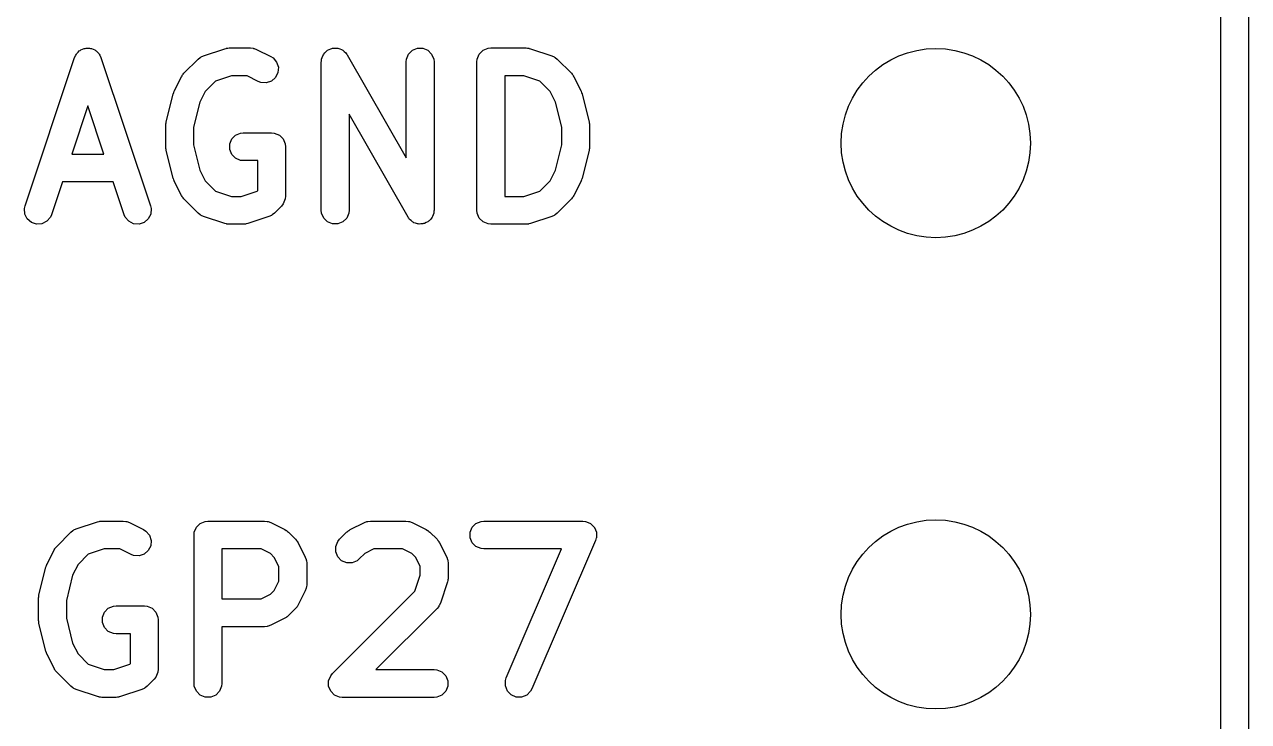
# Model space of a CAD drawing. Extents: x 100 to 226, y -132 to -42.
# Drawn here: x 213.37 to 219.97, y -72.59 to -68.83 of the extents above; entities that cross this region are included whole.
import ezdxf

# ---------------------------------------------------------------- set-up
doc = ezdxf.new("R2010")
doc.units = 0
doc.layers.add('BLACK', color=7, linetype='CONTINUOUS')

msp = doc.modelspace()

# ---------------------------------------------------------------- linework, layer by layer
at = {"layer": 'BLACK', "linetype": 'CONTINUOUS'}
for p, q in [((219.96625, -50.32375), (219.96625, -101.32375)), ((219.81625, -101.24875), (219.81625, -50.39875)), ((213.652953, -68.990062), (213.660057, -68.983899)), ((213.660057, -68.983899), (213.66622, -68.976795)), ((213.66622, -68.976795), (213.671013, -68.974398)), ((213.671013, -68.974398), (213.675061, -68.970888)), ((213.675061, -68.970888), (213.683982, -68.967914)), ((213.683982, -68.967914), (213.692393, -68.963709)), ((213.692393, -68.963709), (213.697737, -68.963329)), ((213.697737, -68.963329), (213.702823, -68.961634)), ((213.702823, -68.961634), (213.712203, -68.9623)), ((213.712203, -68.9623), (213.721583, -68.961634)), ((213.721583, -68.961634), (213.726668, -68.963329)), ((213.726668, -68.963329), (213.732013, -68.963709)), ((213.732013, -68.963709), (213.740422, -68.967913)), ((213.740422, -68.967913), (213.749346, -68.970888)), ((213.749346, -68.970888), (213.753394, -68.974399)), ((213.753394, -68.974399), (213.758186, -68.976795)), ((213.758186, -68.976795), (213.764347, -68.983898)), ((213.764347, -68.983898), (213.771453, -68.990062)), ((214.336104, -69.002989), (214.45039, -68.964894)), ((214.45039, -68.964894), (214.457643, -68.963244)), ((214.457643, -68.963244), (214.459475, -68.962486)), ((214.459475, -68.962486), (214.462129, -68.962224)), ((214.462129, -68.962224), (214.464727, -68.961634)), ((214.464727, -68.961634), (214.466701, -68.961774)), ((214.466701, -68.961774), (214.474107, -68.961045)), ((214.474107, -68.961045), (214.588393, -68.961045)), ((214.588393, -68.961045), (214.603025, -68.962486)), ((214.603025, -68.962486), (214.605514, -68.963517)), ((214.605514, -68.963517), (214.608202, -68.963708)), ((214.608202, -68.963708), (214.621934, -68.968963)), ((214.621934, -68.968963), (214.698124, -69.007058)), ((214.990226, -68.987326), (214.996336, -68.979437)), ((214.996336, -68.979437), (215.000489, -68.977063)), ((215.000489, -68.977063), (215.003868, -68.973685)), ((215.003868, -68.973685), (215.01308, -68.969868)), ((215.01308, -68.969868), (215.021745, -68.964918)), ((215.021745, -68.964918), (215.026488, -68.964315)), ((215.026488, -68.964315), (215.030904, -68.962486)), ((215.030904, -68.962486), (215.040878, -68.962486)), ((215.040878, -68.962486), (215.050775, -68.961228)), ((215.050775, -68.961228), (215.055387, -68.962486)), ((215.055387, -68.962486), (215.060168, -68.962486)), ((215.060168, -68.962486), (215.069383, -68.966303)), ((215.069383, -68.966303), (215.079007, -68.968928)), ((215.079007, -68.968928), (215.082787, -68.971855)), ((215.082787, -68.971855), (215.087204, -68.973685)), ((215.087204, -68.973685), (215.094254, -68.980735)), ((215.094254, -68.980735), (215.102144, -68.986845)), ((215.440319, -68.994377), (215.461011, -68.973685)), ((215.461011, -68.973685), (215.488047, -68.962486)), ((215.488047, -68.962486), (215.517311, -68.962486)), ((215.517311, -68.962486), (215.544347, -68.973685)), ((215.544347, -68.973685), (215.565039, -68.994377)), ((215.821271, -68.994377), (215.841963, -68.973685)), ((215.841963, -68.973685), (215.868999, -68.962486)), ((215.868999, -68.962486), (215.883631, -68.961045)), ((215.883631, -68.961045), (216.074107, -68.961045)), ((216.074107, -68.961045), (216.081512, -68.961774)), ((216.081512, -68.961774), (216.083487, -68.961634)), ((216.083487, -68.961634), (216.086084, -68.962224)), ((216.086084, -68.962224), (216.088739, -68.962486)), ((216.088739, -68.962486), (216.09057, -68.963244)), ((216.09057, -68.963244), (216.097824, -68.964894)), ((216.097824, -68.964894), (216.21211, -69.002989)), ((213.374385, -69.812328), (213.641052, -69.012328)), ((213.641052, -69.012328), (213.647046, -68.998903)), ((213.647046, -68.998903), (213.650556, -68.994855)), ((213.650556, -68.994855), (213.652953, -68.990062)), ((213.771453, -68.990062), (213.773849, -68.994855)), ((213.773849, -68.994855), (213.77736, -68.998903)), ((213.77736, -68.998903), (213.783354, -69.012328)), ((213.783354, -69.012328), (214.05002, -69.812328)), ((214.230598, -69.097297), (214.306788, -69.021107)), ((214.306788, -69.021107), (214.318153, -69.011779)), ((214.318153, -69.011779), (214.320645, -69.010746)), ((214.320645, -69.010746), (214.322679, -69.008983)), ((214.322679, -69.008983), (214.336104, -69.002989)), ((214.698124, -69.007058), (214.710567, -69.01489)), ((214.710567, -69.01489), (214.72974, -69.036998)), ((214.72974, -69.036998), (214.738994, -69.064759)), ((214.970536, -69.036045), (214.970906, -69.032281)), ((214.970536, -69.836045), (214.970536, -69.036045)), ((214.970719, -69.030806), (214.97124, -69.028895)), ((214.970906, -69.032281), (214.970719, -69.030806)), ((214.97124, -69.028895), (214.971977, -69.021413)), ((214.971977, -69.021413), (214.975794, -69.012197)), ((214.975794, -69.012197), (214.978419, -69.002574)), ((214.978419, -69.002574), (214.981346, -68.998793)), ((214.981346, -68.998793), (214.983176, -68.994377)), ((214.983176, -68.994377), (214.990226, -68.987326)), ((215.102144, -68.986845), (215.106496, -68.992977)), ((215.106496, -68.992977), (215.107896, -68.994377)), ((215.107896, -68.994377), (215.108465, -68.995751)), ((215.108465, -68.995751), (215.110654, -68.998835)), ((215.110654, -68.998835), (215.427679, -69.553628)), ((215.427679, -69.036045), (215.42912, -69.021413)), ((215.427679, -69.553628), (215.427679, -69.036045)), ((215.42912, -69.021413), (215.440319, -68.994377)), ((215.565039, -68.994377), (215.576238, -69.021413)), ((215.576238, -69.021413), (215.577679, -69.036045)), ((215.577679, -69.036045), (215.577679, -69.836045)), ((215.808631, -69.036045), (215.810072, -69.021413)), ((215.808631, -69.836045), (215.808631, -69.036045)), ((215.810072, -69.021413), (215.821271, -68.994377)), ((216.21211, -69.002989), (216.225535, -69.008983)), ((216.225535, -69.008983), (216.22757, -69.010748)), ((216.22757, -69.010748), (216.230061, -69.01178)), ((216.230061, -69.01178), (216.241426, -69.021107)), ((216.241426, -69.021107), (216.317616, -69.097297)), ((214.178454, -69.19298), (214.216549, -69.116789)), ((214.216549, -69.116789), (214.220513, -69.110489)), ((214.220513, -69.110489), (214.221271, -69.108662)), ((214.221271, -69.108662), (214.222959, -69.106605)), ((214.222959, -69.106605), (214.224381, -69.104346)), ((214.224381, -69.104346), (214.225879, -69.103046)), ((214.225879, -69.103046), (214.230598, -69.097297)), ((214.486277, -69.111045), (214.400334, -69.139692)), ((214.570688, -69.111045), (214.486277, -69.111045)), ((214.631042, -69.141222), (214.570688, -69.111045)), ((214.73692, -69.093949), (214.723833, -69.120124)), ((214.738994, -69.064759), (214.73692, -69.093949)), ((216.061937, -69.111045), (215.958631, -69.111045)), ((215.958631, -69.111045), (215.958631, -69.761045)), ((216.147879, -69.139692), (216.061937, -69.111045)), ((216.317616, -69.097297), (216.322336, -69.103047)), ((216.322336, -69.103047), (216.323833, -69.104346)), ((216.323833, -69.104346), (216.325252, -69.1066)), ((216.325252, -69.1066), (216.326944, -69.108662)), ((216.326944, -69.108662), (216.327702, -69.110494)), ((216.327702, -69.110494), (216.331665, -69.116789)), ((216.331665, -69.116789), (216.36976, -69.19298)), ((214.400334, -69.139692), (214.34527, -69.194756)), ((214.644774, -69.146477), (214.631042, -69.141222)), ((214.673964, -69.148551), (214.644774, -69.146477)), ((214.701725, -69.139297), (214.673964, -69.148551)), ((214.723833, -69.120124), (214.701725, -69.139297)), ((216.202943, -69.194756), (216.147879, -69.139692)), ((214.134679, -69.360711), (214.172775, -69.20833)), ((214.172775, -69.20833), (214.17316, -69.20725)), ((214.17316, -69.20725), (214.173199, -69.206712)), ((214.173199, -69.206712), (214.175523, -69.200636)), ((214.175523, -69.200636), (214.177722, -69.194485)), ((214.177722, -69.194485), (214.178044, -69.194049)), ((214.178044, -69.194049), (214.178454, -69.19298)), ((214.34527, -69.194756), (214.3163, -69.252696)), ((216.231913, -69.252695), (216.202943, -69.194756)), ((216.36976, -69.19298), (216.370169, -69.194049)), ((216.370169, -69.194049), (216.370492, -69.194485)), ((216.370492, -69.194485), (216.37269, -69.200636)), ((216.37269, -69.200636), (216.375015, -69.206712)), ((216.375015, -69.206712), (216.375053, -69.20725)), ((216.375053, -69.20725), (216.375439, -69.20833)), ((216.375439, -69.20833), (216.413535, -69.360712)), ((213.712202, -69.273215), (213.625783, -69.532473)), ((213.798622, -69.532473), (213.712202, -69.273215)), ((214.3163, -69.252696), (214.28244, -69.388137)), ((216.265774, -69.388137), (216.231913, -69.252695)), ((214.13244, -69.378902), (214.132691, -69.376348)), ((214.13244, -69.493188), (214.13244, -69.378902)), ((214.132529, -69.375256), (214.133338, -69.369781)), ((214.132691, -69.376348), (214.132529, -69.375256)), ((214.133338, -69.369781), (214.133881, -69.36427)), ((214.133881, -69.36427), (214.134303, -69.363249)), ((214.134303, -69.363249), (214.134679, -69.360711)), ((215.437561, -69.873255), (215.120536, -69.318461)), ((215.120536, -69.318461), (215.120536, -69.836045)), ((216.413535, -69.360712), (216.41391, -69.363248)), ((216.41391, -69.363248), (216.414333, -69.36427)), ((216.414333, -69.36427), (216.414875, -69.369782)), ((216.414875, -69.369782), (216.415685, -69.375256)), ((216.415685, -69.375256), (216.415522, -69.376348)), ((216.415522, -69.376348), (216.415774, -69.378902)), ((216.415774, -69.378902), (216.415774, -69.493188)), ((214.28244, -69.388137), (214.28244, -69.483952)), ((214.487938, -69.45152), (214.50863, -69.430828)), ((214.50863, -69.430828), (214.535666, -69.419629)), ((214.535666, -69.419629), (214.550298, -69.418188)), ((214.550298, -69.418188), (214.702679, -69.418188)), ((214.702679, -69.418188), (214.717311, -69.419629)), ((214.717311, -69.419629), (214.744347, -69.430828)), ((214.744347, -69.430828), (214.765039, -69.45152)), ((216.265774, -69.483952), (216.265774, -69.388137)), ((214.132691, -69.495741), (214.13244, -69.493188)), ((214.132529, -69.496834), (214.132691, -69.495741)), ((214.133338, -69.502308), (214.132529, -69.496834)), ((214.133881, -69.50782), (214.133338, -69.502308)), ((214.134303, -69.50884), (214.133881, -69.50782)), ((214.134679, -69.511379), (214.134303, -69.50884)), ((214.172775, -69.66376), (214.134679, -69.511379)), ((214.28244, -69.483952), (214.3163, -69.619392)), ((214.476739, -69.478556), (214.487938, -69.45152)), ((214.476739, -69.50782), (214.476739, -69.478556)), ((214.487938, -69.534856), (214.476739, -69.50782)), ((214.765039, -69.45152), (214.776238, -69.478556)), ((214.776238, -69.478556), (214.777679, -69.493188)), ((214.777679, -69.493188), (214.777679, -69.759854)), ((216.231913, -69.619393), (216.265774, -69.483952)), ((216.413535, -69.511378), (216.375439, -69.66376)), ((216.41391, -69.508841), (216.413535, -69.511378)), ((216.414333, -69.50782), (216.41391, -69.508841)), ((216.414875, -69.502307), (216.414333, -69.50782)), ((216.415685, -69.496834), (216.414875, -69.502307)), ((216.415774, -69.493188), (216.415522, -69.495741)), ((216.415522, -69.495741), (216.415685, -69.496834)), ((213.625783, -69.532473), (213.798622, -69.532473)), ((214.50863, -69.555548), (214.487938, -69.534856)), ((214.535666, -69.566747), (214.50863, -69.555548)), ((214.550298, -69.568188), (214.535666, -69.566747)), ((214.627679, -69.568188), (214.550298, -69.568188)), ((214.627679, -69.728788), (214.627679, -69.568188)), ((214.3163, -69.619392), (214.34527, -69.677332)), ((216.202943, -69.677332), (216.231913, -69.619393)), ((213.575783, -69.682473), (213.516687, -69.859762)), ((213.848622, -69.682473), (213.575783, -69.682473)), ((213.907718, -69.859762), (213.848622, -69.682473)), ((214.17316, -69.664839), (214.172775, -69.66376)), ((214.173199, -69.665378), (214.17316, -69.664839)), ((214.175523, -69.671453), (214.173199, -69.665378)), ((214.177722, -69.677605), (214.175523, -69.671453)), ((214.178044, -69.67804), (214.177722, -69.677605)), ((214.178454, -69.67911), (214.178044, -69.67804)), ((214.216549, -69.7553), (214.178454, -69.67911)), ((214.34527, -69.677332), (214.400335, -69.732398)), ((216.147878, -69.732398), (216.202943, -69.677332)), ((216.36976, -69.67911), (216.331665, -69.7553)), ((216.370169, -69.67804), (216.36976, -69.67911)), ((216.370492, -69.677605), (216.370169, -69.67804)), ((216.37269, -69.671453), (216.370492, -69.677605)), ((216.375015, -69.665378), (216.37269, -69.671453)), ((216.375053, -69.664839), (216.375015, -69.665378)), ((216.375439, -69.66376), (216.375053, -69.664839)), ((214.220512, -69.761596), (214.216549, -69.7553)), ((214.22127, -69.763426), (214.220512, -69.761596)), ((214.222959, -69.765484), (214.22127, -69.763426)), ((214.224381, -69.767743), (214.222959, -69.765484)), ((214.225879, -69.769042), (214.224381, -69.767743)), ((214.230598, -69.774792), (214.225879, -69.769042)), ((214.306788, -69.850983), (214.230598, -69.774792)), ((214.400335, -69.732398), (214.486277, -69.761045)), ((214.486277, -69.761045), (214.538128, -69.761045)), ((214.538128, -69.761045), (214.624069, -69.732398)), ((214.624069, -69.732398), (214.627679, -69.728788)), ((214.776111, -69.774792), (214.76504, -69.801522)), ((214.776238, -69.774486), (214.776111, -69.774792)), ((214.777679, -69.759854), (214.776238, -69.774486)), ((215.958631, -69.761045), (216.061937, -69.761045)), ((216.061937, -69.761045), (216.147878, -69.732398)), ((216.317617, -69.774791), (216.241426, -69.850983)), ((216.322334, -69.769042), (216.317617, -69.774791)), ((216.323833, -69.767743), (216.322334, -69.769042)), ((216.325254, -69.765484), (216.323833, -69.767743)), ((216.326944, -69.763426), (216.325254, -69.765484)), ((216.327701, -69.761596), (216.326944, -69.763426)), ((216.331665, -69.7553), (216.327701, -69.761596)), ((213.371125, -69.826665), (213.374385, -69.812328)), ((213.3732, -69.855855), (213.371125, -69.826665)), ((214.05002, -69.812328), (214.05328, -69.826665)), ((214.05328, -69.826665), (214.051206, -69.855855)), ((214.755712, -69.812887), (214.717616, -69.850983)), ((214.76504, -69.801522), (214.755712, -69.812887)), ((214.971977, -69.850677), (214.970536, -69.836045)), ((215.120536, -69.836045), (215.119095, -69.850677)), ((215.577496, -69.841284), (215.576974, -69.843194)), ((215.577679, -69.836045), (215.577308, -69.839808)), ((215.577308, -69.839808), (215.577496, -69.841284)), ((215.810072, -69.850677), (215.808631, -69.836045)), ((213.386286, -69.882028), (213.3732, -69.855855)), ((213.408393, -69.901202), (213.386286, -69.882028)), ((213.436156, -69.910456), (213.408393, -69.901202)), ((213.491519, -69.895295), (213.465346, -69.908381)), ((213.510693, -69.873188), (213.491519, -69.895295)), ((213.516687, -69.859762), (213.510693, -69.873188)), ((213.913712, -69.873188), (213.907718, -69.859762)), ((213.932886, -69.895295), (213.913712, -69.873188)), ((213.959059, -69.908382), (213.932886, -69.895295)), ((214.016012, -69.901202), (213.988249, -69.910456)), ((214.038119, -69.882029), (214.016012, -69.901202)), ((214.051206, -69.855855), (214.038119, -69.882029)), ((214.318153, -69.86031), (214.306788, -69.850983)), ((214.320643, -69.861341), (214.318153, -69.86031)), ((214.322679, -69.863107), (214.320643, -69.861341)), ((214.336104, -69.869101), (214.322679, -69.863107)), ((214.45039, -69.907196), (214.336104, -69.869101)), ((214.457643, -69.908845), (214.45039, -69.907196)), ((214.574015, -69.907196), (214.566761, -69.908845)), ((214.6883, -69.869101), (214.574015, -69.907196)), ((214.701726, -69.863107), (214.6883, -69.869101)), ((214.703762, -69.86134), (214.701726, -69.863107)), ((214.706251, -69.86031), (214.703762, -69.86134)), ((214.717616, -69.850983), (214.706251, -69.86031)), ((214.983176, -69.877713), (214.971977, -69.850677)), ((215.003868, -69.898405), (214.983176, -69.877713)), ((215.030904, -69.909604), (215.003868, -69.898405)), ((215.087204, -69.898405), (215.060168, -69.909604)), ((215.107896, -69.877713), (215.087204, -69.898405)), ((215.119095, -69.850677), (215.107896, -69.877713)), ((215.439749, -69.876338), (215.437561, -69.873255)), ((215.440319, -69.877713), (215.439749, -69.876338)), ((215.441718, -69.879112), (215.440319, -69.877713)), ((215.446071, -69.885245), (215.441718, -69.879112)), ((215.453959, -69.891353), (215.446071, -69.885245)), ((215.461011, -69.898405), (215.453959, -69.891353)), ((215.465429, -69.900235), (215.461011, -69.898405)), ((215.469209, -69.903162), (215.465429, -69.900235)), ((215.47883, -69.905786), (215.469209, -69.903162)), ((215.488047, -69.909604), (215.47883, -69.905786)), ((215.521726, -69.907774), (215.517311, -69.909604)), ((215.52647, -69.907172), (215.521726, -69.907774)), ((215.535134, -69.902221), (215.52647, -69.907172)), ((215.544347, -69.898405), (215.535134, -69.902221)), ((215.547725, -69.895026), (215.544347, -69.898405)), ((215.551879, -69.892653), (215.547725, -69.895026)), ((215.557988, -69.884763), (215.551879, -69.892653)), ((215.565039, -69.877713), (215.557988, -69.884763)), ((215.566868, -69.873296), (215.565039, -69.877713)), ((215.569796, -69.869516), (215.566868, -69.873296)), ((215.57242, -69.859892), (215.569796, -69.869516)), ((215.576238, -69.850677), (215.57242, -69.859892)), ((215.576974, -69.843194), (215.576238, -69.850677)), ((215.821271, -69.877713), (215.810072, -69.850677)), ((215.841963, -69.898405), (215.821271, -69.877713)), ((215.868999, -69.909604), (215.841963, -69.898405)), ((216.097824, -69.907196), (216.09057, -69.908845)), ((216.21211, -69.869101), (216.097824, -69.907196)), ((216.225535, -69.863107), (216.21211, -69.869101)), ((216.22757, -69.861341), (216.225535, -69.863107)), ((216.230061, -69.86031), (216.22757, -69.861341)), ((216.241426, -69.850983), (216.230061, -69.86031)), ((213.465346, -69.908381), (213.436156, -69.910456)), ((213.988249, -69.910456), (213.959059, -69.908382)), ((214.459475, -69.909604), (214.457643, -69.908845)), ((214.462129, -69.909865), (214.459475, -69.909604)), ((214.464727, -69.910456), (214.462129, -69.909865)), ((214.466701, -69.910315), (214.464727, -69.910456)), ((214.474107, -69.911045), (214.466701, -69.910315)), ((214.550298, -69.911045), (214.474107, -69.911045)), ((214.557703, -69.910315), (214.550298, -69.911045)), ((214.559678, -69.910456), (214.557703, -69.910315)), ((214.562275, -69.909865), (214.559678, -69.910456)), ((214.56493, -69.909604), (214.562275, -69.909865)), ((214.566761, -69.908845), (214.56493, -69.909604)), ((215.060168, -69.909604), (215.030904, -69.909604)), ((215.492828, -69.909604), (215.488047, -69.909604)), ((215.49744, -69.910862), (215.492828, -69.909604)), ((215.507337, -69.909604), (215.49744, -69.910862)), ((215.517311, -69.909604), (215.507337, -69.909604)), ((215.883631, -69.911045), (215.868999, -69.909604)), ((216.074107, -69.911045), (215.883631, -69.911045)), ((216.081512, -69.910315), (216.074107, -69.911045)), ((216.083487, -69.910456), (216.081512, -69.910315)), ((216.086084, -69.909865), (216.083487, -69.910456)), ((216.088739, -69.909604), (216.086084, -69.909865)), ((216.09057, -69.908845), (216.088739, -69.909604)), ((213.636964, -71.558983), (213.650389, -71.552989)), ((213.650389, -71.552989), (213.764675, -71.514894)), ((213.764675, -71.514894), (213.771928, -71.513244)), ((213.771928, -71.513244), (213.77376, -71.512486)), ((213.77376, -71.512486), (213.776414, -71.512224)), ((213.776414, -71.512224), (213.779012, -71.511634)), ((213.779012, -71.511634), (213.780986, -71.511774)), ((213.780986, -71.511774), (213.788392, -71.511045)), ((213.788392, -71.511045), (213.902678, -71.511045)), ((213.902678, -71.511045), (213.91731, -71.512486)), ((213.91731, -71.512486), (213.919799, -71.513517)), ((213.919799, -71.513517), (213.922487, -71.513708)), ((213.922487, -71.513708), (213.936219, -71.518963)), ((213.936219, -71.518963), (214.012409, -71.557058)), ((214.012409, -71.557058), (214.024852, -71.56489)), ((214.286262, -71.571413), (214.297461, -71.544377)), ((214.297461, -71.544377), (214.318153, -71.523685)), ((214.318153, -71.523685), (214.345189, -71.512486)), ((214.345189, -71.512486), (214.359821, -71.511045)), ((214.359821, -71.511045), (214.664583, -71.511045)), ((214.664583, -71.511045), (214.679215, -71.512486)), ((214.679215, -71.512486), (214.681704, -71.513517)), ((214.681704, -71.513517), (214.684392, -71.513708)), ((214.684392, -71.513708), (214.698124, -71.518963)), ((214.698124, -71.518963), (214.774314, -71.557058)), ((214.774314, -71.557058), (214.780613, -71.561022)), ((215.119983, -71.561021), (215.12628, -71.557058)), ((215.12628, -71.557058), (215.20247, -71.518963)), ((215.20247, -71.518963), (215.216202, -71.513708)), ((215.216202, -71.513708), (215.218889, -71.513517)), ((215.218889, -71.513517), (215.221379, -71.512486)), ((215.221379, -71.512486), (215.236011, -71.511045)), ((215.236011, -71.511045), (215.426487, -71.511045)), ((215.426487, -71.511045), (215.441119, -71.512486)), ((215.441119, -71.512486), (215.443608, -71.513517)), ((215.443608, -71.513517), (215.446296, -71.513708)), ((215.446296, -71.513708), (215.460028, -71.518963)), ((215.460028, -71.518963), (215.536219, -71.557058)), ((215.536219, -71.557058), (215.542518, -71.561022)), ((215.771976, -71.571413), (215.783175, -71.544377)), ((215.783175, -71.544377), (215.803867, -71.523685)), ((215.803867, -71.523685), (215.830903, -71.512486)), ((215.830903, -71.512486), (215.845535, -71.511045)), ((215.845535, -71.511045), (216.378869, -71.511045)), ((216.378869, -71.511045), (216.393501, -71.512486)), ((216.393501, -71.512486), (216.393931, -71.512664)), ((216.393931, -71.512664), (216.394396, -71.51267)), ((216.394396, -71.51267), (216.407402, -71.518244)), ((216.407402, -71.518244), (216.420537, -71.523685)), ((216.420537, -71.523685), (216.420866, -71.524014)), ((216.420866, -71.524014), (216.421294, -71.524198)), ((216.421294, -71.524198), (216.431189, -71.534337)), ((216.431189, -71.534337), (216.441229, -71.544377)), ((216.441229, -71.544377), (216.441407, -71.544807)), ((216.441407, -71.544807), (216.441733, -71.545141)), ((216.441733, -71.545141), (216.447006, -71.558323)), ((213.544883, -71.647297), (213.621073, -71.571107)), ((213.621073, -71.571107), (213.632438, -71.561779)), ((213.632438, -71.561779), (213.63493, -71.560746)), ((213.63493, -71.560746), (213.636964, -71.558983)), ((214.024852, -71.56489), (214.044025, -71.586998)), ((214.044025, -71.586998), (214.053279, -71.614759)), ((214.053279, -71.614759), (214.051205, -71.643949)), ((214.284821, -71.586045), (214.286262, -71.571413)), ((214.284821, -72.386045), (214.284821, -71.586045)), ((214.780613, -71.561022), (214.782441, -71.56178)), ((214.782441, -71.56178), (214.784497, -71.563468)), ((214.784497, -71.563468), (214.786757, -71.56489)), ((214.786757, -71.56489), (214.788056, -71.566388)), ((214.788056, -71.566388), (214.793806, -71.571107)), ((214.793806, -71.571107), (214.831901, -71.609202)), ((214.831901, -71.609202), (214.836621, -71.614954)), ((214.836621, -71.614954), (214.838117, -71.616251)), ((214.838117, -71.616251), (214.839536, -71.618505)), ((214.839536, -71.618505), (214.841228, -71.620567)), ((214.841228, -71.620567), (214.841986, -71.622397)), ((214.841986, -71.622397), (214.84595, -71.628694)), ((215.048166, -71.647603), (215.059365, -71.620567)), ((215.059365, -71.620567), (215.068693, -71.609201)), ((215.068693, -71.609201), (215.106789, -71.571106)), ((215.106789, -71.571106), (215.112537, -71.566388)), ((215.112537, -71.566388), (215.113837, -71.56489)), ((215.113837, -71.56489), (215.116095, -71.563468)), ((215.116095, -71.563468), (215.118154, -71.561779)), ((215.118154, -71.561779), (215.119983, -71.561021)), ((215.542518, -71.561022), (215.544346, -71.56178)), ((215.544346, -71.56178), (215.546402, -71.563468)), ((215.546402, -71.563468), (215.548662, -71.56489)), ((215.548662, -71.56489), (215.549961, -71.566388)), ((215.549961, -71.566388), (215.555711, -71.571107)), ((215.555711, -71.571107), (215.593806, -71.609202)), ((215.593806, -71.609202), (215.598524, -71.614951)), ((215.598524, -71.614951), (215.600023, -71.616251)), ((215.600023, -71.616251), (215.601444, -71.61851)), ((215.601444, -71.61851), (215.603133, -71.620567)), ((215.603133, -71.620567), (215.60389, -71.622394)), ((215.60389, -71.622394), (215.607855, -71.628694)), ((215.771976, -71.600677), (215.771976, -71.571413)), ((215.783175, -71.627713), (215.771976, -71.600677)), ((216.447805, -71.615589), (216.104947, -72.415589)), ((216.447006, -71.558323), (216.452428, -71.571413)), ((216.452244, -71.601573), (216.447805, -71.615589)), ((216.452249, -71.601107), (216.452244, -71.601573)), ((216.452428, -71.600677), (216.452249, -71.601107)), ((216.452428, -71.571413), (216.452428, -71.571878)), ((216.452428, -71.571878), (216.452601, -71.572311)), ((216.452601, -71.572311), (216.452428, -71.586491)), ((216.452428, -71.586491), (216.452428, -71.600677)), ((213.492739, -71.74298), (213.530834, -71.666789)), ((213.530834, -71.666789), (213.534798, -71.660489)), ((213.534798, -71.660489), (213.535556, -71.658662)), ((213.535556, -71.658662), (213.537244, -71.656605)), ((213.537244, -71.656605), (213.538666, -71.654346)), ((213.538666, -71.654346), (213.540164, -71.653046)), ((213.540164, -71.653046), (213.544883, -71.647297)), ((213.800562, -71.661045), (213.714619, -71.689692)), ((213.884973, -71.661045), (213.800562, -71.661045)), ((213.945327, -71.691222), (213.884973, -71.661045)), ((214.038118, -71.670124), (214.01601, -71.689297)), ((214.051205, -71.643949), (214.038118, -71.670124)), ((214.646878, -71.661045), (214.434821, -71.661045)), ((214.434821, -71.661045), (214.434821, -71.930092)), ((214.696346, -71.685779), (214.646878, -71.661045)), ((214.717229, -71.706662), (214.696346, -71.685779)), ((214.84595, -71.628694), (214.884046, -71.704884)), ((215.048166, -71.676865), (215.048166, -71.647603)), ((215.059364, -71.703902), (215.048166, -71.676865)), ((215.204247, -71.685779), (215.174757, -71.715269)), ((215.253716, -71.661045), (215.204247, -71.685779)), ((215.408782, -71.661045), (215.253716, -71.661045)), ((215.458251, -71.685779), (215.408782, -71.661045)), ((215.479133, -71.706661), (215.458251, -71.685779)), ((215.607855, -71.628694), (215.64595, -71.704885)), ((215.803867, -71.648405), (215.783175, -71.627713)), ((215.830903, -71.659604), (215.803867, -71.648405)), ((215.845535, -71.661045), (215.830903, -71.659604)), ((216.265128, -71.661045), (215.845535, -71.661045)), ((215.967075, -72.356501), (216.265128, -71.661045)), ((213.487484, -71.756712), (213.489808, -71.750636)), ((213.489808, -71.750636), (213.492007, -71.744485)), ((213.492007, -71.744485), (213.492329, -71.744049)), ((213.492329, -71.744049), (213.492739, -71.74298)), ((213.659555, -71.744756), (213.630585, -71.802696)), ((213.714619, -71.689692), (213.659555, -71.744756)), ((213.959059, -71.696477), (213.945327, -71.691222)), ((213.988249, -71.698551), (213.959059, -71.696477)), ((214.01601, -71.689297), (213.988249, -71.698551)), ((214.741964, -71.756131), (214.717229, -71.706662)), ((214.884046, -71.704884), (214.889301, -71.718616)), ((214.889301, -71.718616), (214.889492, -71.721305)), ((214.889492, -71.721305), (214.890523, -71.723794)), ((214.890523, -71.723794), (214.891964, -71.738426)), ((214.891964, -71.738426), (214.891964, -71.852711)), ((215.080057, -71.724595), (215.059364, -71.703902)), ((215.107093, -71.735794), (215.080057, -71.724595)), ((215.136355, -71.735794), (215.107093, -71.735794)), ((215.163392, -71.724596), (215.136355, -71.735794)), ((215.174757, -71.715269), (215.163392, -71.724596)), ((215.503868, -71.75613), (215.479133, -71.706661)), ((215.64595, -71.704885), (215.651205, -71.718617)), ((215.651205, -71.718617), (215.651395, -71.721304)), ((215.651395, -71.721304), (215.652427, -71.723794)), ((215.652427, -71.723794), (215.653868, -71.738426)), ((215.653868, -71.738426), (215.653868, -71.814616)), ((213.448964, -71.910711), (213.48706, -71.75833)), ((213.48706, -71.75833), (213.487445, -71.75725)), ((213.487445, -71.75725), (213.487484, -71.756712)), ((213.630585, -71.802696), (213.596725, -71.938137)), ((214.741964, -71.835005), (214.741964, -71.756131)), ((215.47522, -71.888388), (215.503868, -71.802446)), ((215.503868, -71.802446), (215.503868, -71.75613)), ((215.653868, -71.814616), (215.653138, -71.822021)), ((214.696346, -71.905358), (214.717229, -71.884474)), ((214.717229, -71.884474), (214.741964, -71.835005)), ((214.884046, -71.886253), (214.84595, -71.962443)), ((214.889301, -71.872521), (214.884046, -71.886253)), ((214.889492, -71.869831), (214.889301, -71.872521)), ((214.890523, -71.867343), (214.889492, -71.869831)), ((214.891964, -71.852711), (214.890523, -71.867343)), ((215.650019, -71.838333), (215.611924, -71.952619)), ((215.651668, -71.831079), (215.650019, -71.838333)), ((215.652427, -71.829248), (215.651668, -71.831079)), ((215.652688, -71.826593), (215.652427, -71.829248)), ((215.653279, -71.823996), (215.652688, -71.826593)), ((215.653138, -71.822021), (215.653279, -71.823996)), ((213.446725, -71.928902), (213.446976, -71.926348)), ((213.446725, -72.043188), (213.446725, -71.928902)), ((213.446814, -71.925256), (213.447623, -71.919781)), ((213.446976, -71.926348), (213.446814, -71.925256)), ((213.447623, -71.919781), (213.448166, -71.91427)), ((213.448166, -71.91427), (213.448588, -71.913249)), ((213.448588, -71.913249), (213.448964, -71.910711)), ((213.596725, -71.938137), (213.596725, -72.033952)), ((214.434821, -71.930092), (214.646878, -71.930092)), ((214.646878, -71.930092), (214.696346, -71.905358)), ((215.030597, -72.333012), (215.47522, -71.888388)), ((215.611924, -71.952619), (215.60593, -71.966044)), ((213.791024, -72.028556), (213.802223, -72.00152)), ((213.802223, -72.00152), (213.822915, -71.980828)), ((213.822915, -71.980828), (213.849951, -71.969629)), ((213.849951, -71.969629), (213.864583, -71.968188)), ((213.864583, -71.968188), (214.016964, -71.968188)), ((214.016964, -71.968188), (214.031596, -71.969629)), ((214.031596, -71.969629), (214.058632, -71.980828)), ((214.058632, -71.980828), (214.079324, -72.00152)), ((214.079324, -72.00152), (214.090523, -72.028556)), ((214.831901, -71.981935), (214.793806, -72.02003)), ((214.836621, -71.976182), (214.831901, -71.981935)), ((214.838117, -71.974886), (214.836621, -71.976182)), ((214.839536, -71.972631), (214.838117, -71.974886)), ((214.841228, -71.97057), (214.839536, -71.972631)), ((214.841986, -71.968739), (214.841228, -71.97057)), ((214.84595, -71.962443), (214.841986, -71.968739)), ((215.593806, -71.981935), (215.264696, -72.311045)), ((215.603134, -71.97057), (215.593806, -71.981935)), ((215.604166, -71.968077), (215.603134, -71.97057)), ((215.60593, -71.966044), (215.604166, -71.968077)), ((213.446976, -72.045741), (213.446725, -72.043188)), ((213.446814, -72.046834), (213.446976, -72.045741)), ((213.447623, -72.052308), (213.446814, -72.046834)), ((213.448166, -72.05782), (213.447623, -72.052308)), ((213.448588, -72.05884), (213.448166, -72.05782)), ((213.448964, -72.061379), (213.448588, -72.05884)), ((213.48706, -72.21376), (213.448964, -72.061379)), ((213.596725, -72.033952), (213.630585, -72.169392)), ((213.791024, -72.05782), (213.791024, -72.028556)), ((213.802223, -72.084856), (213.791024, -72.05782)), ((214.090523, -72.028556), (214.091964, -72.043188)), ((214.091964, -72.043188), (214.091964, -72.309854)), ((214.664583, -72.080092), (214.434821, -72.080092)), ((214.434821, -72.080092), (214.434821, -72.386045)), ((214.679215, -72.078651), (214.664583, -72.080092)), ((214.681704, -72.077619), (214.679215, -72.078651)), ((214.684392, -72.077429), (214.681704, -72.077619)), ((214.698124, -72.072174), (214.684392, -72.077429)), ((214.774314, -72.034079), (214.698124, -72.072174)), ((214.780613, -72.030114), (214.774314, -72.034079)), ((214.782441, -72.029357), (214.780613, -72.030114)), ((214.784497, -72.027668), (214.782441, -72.029357)), ((214.786757, -72.026247), (214.784497, -72.027668)), ((214.788056, -72.024748), (214.786757, -72.026247)), ((214.793806, -72.02003), (214.788056, -72.024748)), ((213.822915, -72.105548), (213.802223, -72.084856)), ((213.849951, -72.116747), (213.822915, -72.105548)), ((213.864583, -72.118188), (213.849951, -72.116747)), ((213.941964, -72.118188), (213.864583, -72.118188)), ((213.941964, -72.278788), (213.941964, -72.118188)), ((213.487445, -72.214839), (213.48706, -72.21376)), ((213.487484, -72.215378), (213.487445, -72.214839)), ((213.489808, -72.221453), (213.487484, -72.215378)), ((213.630585, -72.169392), (213.659555, -72.227332)), ((213.492007, -72.227605), (213.489808, -72.221453)), ((213.492329, -72.22804), (213.492007, -72.227605)), ((213.492739, -72.22911), (213.492329, -72.22804)), ((213.530834, -72.3053), (213.492739, -72.22911)), ((213.659555, -72.227332), (213.71462, -72.282398)), ((213.71462, -72.282398), (213.800562, -72.311045)), ((213.852413, -72.311045), (213.938354, -72.282398)), ((213.938354, -72.282398), (213.941964, -72.278788)), ((213.534797, -72.311596), (213.530834, -72.3053)), ((213.535555, -72.313426), (213.534797, -72.311596)), ((213.537244, -72.315484), (213.535555, -72.313426)), ((213.538666, -72.317743), (213.537244, -72.315484)), ((213.540164, -72.319042), (213.538666, -72.317743)), ((213.544883, -72.324792), (213.540164, -72.319042)), ((213.621073, -72.400983), (213.544883, -72.324792)), ((213.800562, -72.311045), (213.852413, -72.311045)), ((214.090523, -72.324485), (214.079325, -72.351522)), ((214.091964, -72.309854), (214.090523, -72.324485)), ((215.010071, -72.371413), (215.02127, -72.344377)), ((215.02127, -72.344377), (215.030597, -72.333012)), ((215.264696, -72.311045), (215.578868, -72.311045)), ((215.578868, -72.311045), (215.5935, -72.312486)), ((215.5935, -72.312486), (215.620536, -72.323685)), ((215.620536, -72.323685), (215.641228, -72.344377)), ((215.641228, -72.344377), (215.652427, -72.371413)), ((213.632438, -72.41031), (213.621073, -72.400983)), ((213.634928, -72.411341), (213.632438, -72.41031)), ((213.636964, -72.413107), (213.634928, -72.411341)), ((213.650389, -72.419101), (213.636964, -72.413107)), ((214.016011, -72.413107), (214.002585, -72.419101)), ((214.018047, -72.41134), (214.016011, -72.413107)), ((214.020536, -72.41031), (214.018047, -72.41134)), ((214.031901, -72.400983), (214.020536, -72.41031)), ((214.069997, -72.362887), (214.031901, -72.400983)), ((214.079325, -72.351522), (214.069997, -72.362887)), ((214.286262, -72.400677), (214.284821, -72.386045)), ((214.297461, -72.427713), (214.286262, -72.400677)), ((214.43338, -72.400677), (214.422181, -72.427713)), ((214.434821, -72.386045), (214.43338, -72.400677)), ((215.010071, -72.400677), (215.010071, -72.371413)), ((215.02127, -72.427713), (215.010071, -72.400677)), ((215.652427, -72.400677), (215.641228, -72.427713)), ((215.652427, -72.371413), (215.652427, -72.400677)), ((215.962279, -72.399779), (215.962636, -72.370518)), ((215.973147, -72.426949), (215.962279, -72.399779)), ((215.962636, -72.370518), (215.967075, -72.356501)), ((213.764675, -72.457196), (213.650389, -72.419101)), ((213.771928, -72.458845), (213.764675, -72.457196)), ((213.77376, -72.459604), (213.771928, -72.458845)), ((213.776414, -72.459865), (213.77376, -72.459604)), ((213.779012, -72.460456), (213.776414, -72.459865)), ((213.780986, -72.460315), (213.779012, -72.460456)), ((213.788392, -72.461045), (213.780986, -72.460315)), ((213.864583, -72.461045), (213.788392, -72.461045)), ((213.871988, -72.460315), (213.864583, -72.461045)), ((213.873963, -72.460456), (213.871988, -72.460315)), ((213.87656, -72.459865), (213.873963, -72.460456)), ((213.879215, -72.459604), (213.87656, -72.459865)), ((213.881046, -72.458845), (213.879215, -72.459604)), ((213.8883, -72.457196), (213.881046, -72.458845)), ((214.002585, -72.419101), (213.8883, -72.457196)), ((214.318153, -72.448405), (214.297461, -72.427713)), ((214.345189, -72.459604), (214.318153, -72.448405)), ((214.374453, -72.459604), (214.345189, -72.459604)), ((214.401489, -72.448405), (214.374453, -72.459604)), ((214.422181, -72.427713), (214.401489, -72.448405)), ((215.041962, -72.448405), (215.02127, -72.427713)), ((215.068998, -72.459604), (215.041962, -72.448405)), ((215.08363, -72.461045), (215.068998, -72.459604)), ((215.578868, -72.461045), (215.08363, -72.461045)), ((215.5935, -72.459604), (215.578868, -72.461045)), ((215.620536, -72.448405), (215.5935, -72.459604)), ((215.641228, -72.427713), (215.620536, -72.448405)), ((215.993586, -72.447893), (215.973147, -72.426949)), ((216.020484, -72.45942), (215.993586, -72.447893)), ((216.049745, -72.459777), (216.020484, -72.45942)), ((216.076915, -72.448909), (216.049745, -72.459777)), ((216.097859, -72.42847), (216.076915, -72.448909)), ((216.104947, -72.415589), (216.097859, -72.42847))]:
    msp.add_line(p, q, dxfattribs=at)
at = {"layer": 'BLACK'}
for centre in [(218.28125, -69.47375), (218.28125, -72.01375)]:
    msp.add_circle(centre, 0.51, dxfattribs=at)

doc.saveas('drawing.dxf')
